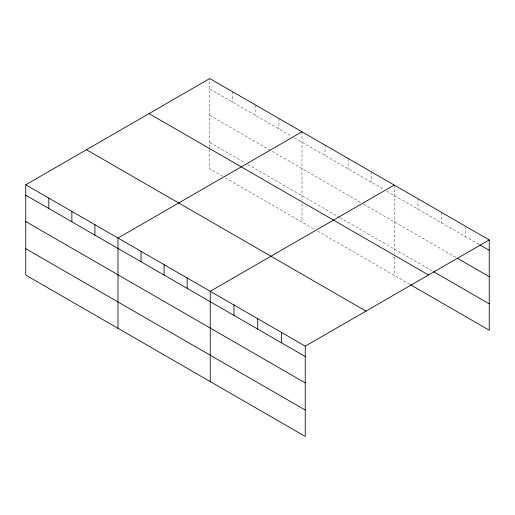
<?xml version="1.0" encoding="UTF-8"?>
<svg xmlns="http://www.w3.org/2000/svg" width="515" height="515" viewBox="0 0 515 515"><rect width="100%" height="100%" fill="white"/><g stroke="black" fill="none" stroke-linecap="round" stroke-linejoin="round"><path stroke-width="0.39" stroke-dasharray="2.58 1.93" d="M209.747 147.271L209.747 78.557M209.747 88.953L291.805 136.333M294.522 137.898L384.042 189.584M386.759 191.149L479.066 244.445M209.747 115.315L360.983 202.633M363.699 204.198L456.67 257.873M209.747 142.475L245.011 162.837M247.721 164.407L339.282 217.266M339.958 217.658L432.909 271.321M222.628 176.285L209.747 168.843L209.747 148.069M225.345 177.849L314.865 229.536M317.581 231.1L409.831 284.364M465.489 226.214L465.489 236.604M441.735 212.495L441.735 222.892M417.974 198.784L417.974 209.174M394.22 185.065L394.22 253.779M394.22 256.972L394.22 275.345M371.161 171.753L371.161 182.143M348.101 158.44L348.101 168.83M325.042 145.127L325.042 155.517M301.983 131.814L301.983 200.522M301.983 203.721L301.983 222.094M278.924 118.502L278.924 128.892M255.865 105.182L255.865 115.579M232.806 91.87L232.806 102.266"/><path stroke-width="0.77" d="M305.253 382.915L305.253 346.157L25.75 184.788L25.75 275.068L305.253 436.443L305.253 382.915L25.75 221.54M410.507 284.75L489.25 330.212L489.25 239.932L209.747 78.557L25.75 184.788M301.983 131.814L117.987 238.039L117.987 328.319M394.22 185.065L210.223 291.29L210.223 381.576M305.253 346.157L489.25 239.932M479.748 244.837L489.25 250.322M457.346 258.266L489.25 276.684M433.591 271.714L489.25 303.85M149.028 113.615L428.531 274.984M86.469 149.73L365.972 311.105M25.75 195.179L305.253 356.554M25.75 248.706L305.253 410.075M281.499 332.439L281.499 342.835M257.738 318.727L257.738 329.117M233.984 305.009L233.984 315.399M187.164 277.978L187.164 288.374M164.105 264.665L164.105 275.055M141.046 251.352L141.046 261.742M94.927 224.727L94.927 235.117M71.868 211.414L71.868 221.804M48.809 198.101L48.809 208.491"/></g></svg>
